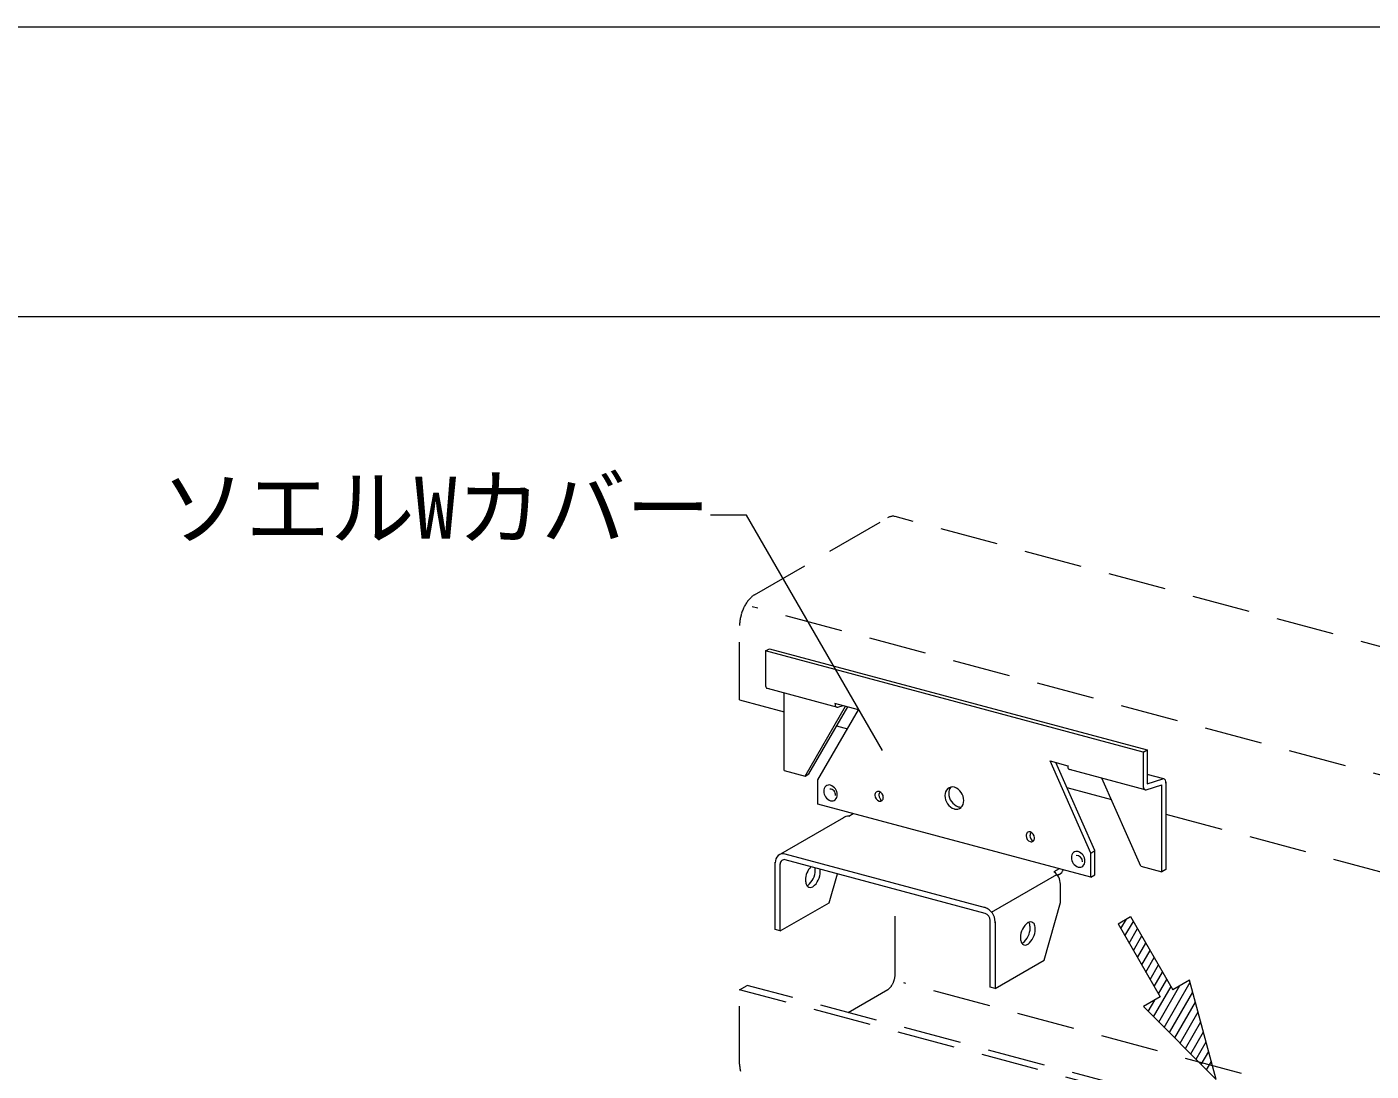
# Model space of a CAD drawing. Units: millimetres, scale not verified. Extents: x -5334 to 1950, y -1347 to 20312.
# Drawn here: x 425.8 to 704.2, y 1108.7 to 1325 of the extents above; entities that cross this region are included whole.
import ezdxf
from ezdxf.enums import TextEntityAlignment as Align

# ---------------------------------------------------------------- set-up
doc = ezdxf.new("R2010")
doc.units = ezdxf.units.MM
doc.header["$LTSCALE"] = 10
doc.linetypes.add('CHAIN1', pattern=[8, 5, -1, 1, -1])
doc.linetypes.add('DASHED1', pattern=[1.8, 1.2, -0.6])
for name, color, linetype, lineweight in [('4-6_文字', 7, 'Continuous', 18), ('4-9_躯体他', 4, 'Continuous', 9), ('4-B_補強金具・金具・その他', 3, 'Continuous', 18), ('F-3_野縁', 3, 'Continuous', 18)]:
    doc.layers.add(name, color=color, linetype=linetype, lineweight=lineweight)
doc.styles.add('ＭＳ ゴシック', font='')
doc.styles.get('ＭＳ ゴシック').set_extended_font_data('MS Gothic')

msp = doc.modelspace()

# ---------------------------------------------------------------- linework, layer by layer
at = {"layer": '4-6_文字'}
for p, q in [((574.84, 1223.9), (567.34, 1223.9)), ((603.02, 1175.11), (574.84, 1223.9)), ((651.78, 1139.24), (654.38, 1140.74)), ((651.78, 1139.24), (660.52, 1124.1)), ((652.35, 1138.25), (653.49, 1140.23)), ((653.21, 1136.75), (654.95, 1139.75)), ((654.38, 1140.74), (663.12, 1125.6)), ((654.08, 1135.25), (655.81, 1138.25)), ((654.95, 1133.75), (656.68, 1136.75)), ((655.81, 1132.25), (657.54, 1135.25)), ((656.68, 1130.75), (658.41, 1133.75)), ((657.54, 1129.25), (659.28, 1132.25)), ((658.41, 1127.75), (660.14, 1130.75)), ((659.28, 1126.25), (661.01, 1129.25)), ((660.14, 1124.75), (661.87, 1127.75)), ((659.13, 1120.01), (662.74, 1126.25)), ((660.23, 1118.91), (664.58, 1126.45)), ((661.33, 1117.81), (666.71, 1127.14)), ((662.43, 1116.71), (667.26, 1125.09)), ((660.52, 1124.1), (657.05, 1122.1)), ((672.1, 1107.04), (657.05, 1122.1)), ((658.04, 1121.11), (659.39, 1123.45)), ((663.53, 1115.62), (667.81, 1123.04)), ((664.62, 1114.52), (668.36, 1120.99)), ((665.72, 1113.42), (668.91, 1118.94)), ((666.82, 1112.32), (669.46, 1116.89)), ((667.92, 1111.22), (670.01, 1114.84)), ((669.02, 1110.13), (670.56, 1112.79)), ((670.11, 1109.03), (671.11, 1110.74))]:
    msp.add_line(p, q, dxfattribs=at)
msp.add_lwpolyline([(672.1, 1107.04), (666.59, 1127.6), (663.12, 1125.6)], dxfattribs=at)
at = {"layer": '4-9_躯体他', "linetype": 'DASHED1'}
for p, q in [((576.5, 1207.4), (604.06, 1223.31)), ((835.4, 1162.02), (605.58, 1223.6)), ((803.18, 1144.04), (575.97, 1204.92)), ((573.39, 1185.61), (573.39, 1201.01)), ((573.39, 1185.61), (582.6, 1183.14)), ((593.48, 1180.22), (595.74, 1179.62)), ((641.17, 1167.45), (650.39, 1164.98)), ((661.65, 1161.96), (803.18, 1124.04)), ((605.61, 1128.81), (605.61, 1146.41)), ((669.96, 1099.73), (573.39, 1125.61)), ((671.32, 1100.68), (574.94, 1126.51)), ((595.88, 1120.89), (604.09, 1125.64)), ((833.84, 1066.34), (607.41, 1127.02))]:
    msp.add_line(p, q, dxfattribs=at)
msp.add_lwpolyline([(573.39, 1110.2), (573.39, 1125.61), (574.94, 1126.51)], dxfattribs=at)
at = {"layer": '4-9_躯体他'}
for centre, radius, start, end in [((605.54, 1220.74), 2.97, 114.2083, 120.0815), ((605.36, 1221.16), 2.51, 107.6446, 114.2144), ((605.24, 1221.52), 2.14, 100.3349, 107.6466), ((605.19, 1221.8), 1.86, 92.2913, 100.3297), ((605.18, 1221.99), 1.66, 83.6178, 92.2763), ((605.2, 1222.1), 1.55, 74.5273, 83.5931), ((605.2, 1222.13), 1.52, 74.4966, 74.4969), ((581.67, 1201.24), 8.18, 148.2347, 151.2234), ((581.16, 1201.55), 7.59, 145.0959, 148.2385), ((580.62, 1201.93), 6.92, 141.7603, 145.1003), ((580.07, 1202.36), 6.22, 138.1774, 141.7653), ((579.53, 1202.84), 5.5, 134.2893, 138.1833), ((579.04, 1203.35), 4.79, 130.0284, 134.296), ((578.61, 1203.86), 4.12, 125.318, 130.036), ((578.26, 1204.36), 3.51, 120.0736, 125.3261), ((582.2, 1200.83), 8.82, 167.8394, 170.6821), ((582.53, 1200.76), 9.16, 165.07, 167.8424), ((582.72, 1200.71), 9.35, 162.3399, 165.0728), ((582.77, 1200.7), 9.4, 159.6194, 162.3426), ((582.67, 1200.73), 9.3, 156.8795, 159.6222), ((582.45, 1200.83), 9.06, 154.0902, 156.8823), ((582.1, 1201), 8.68, 151.22, 154.0933), ((580.54, 1201.01), 7.15, 176.7043, 179.9736), ((581.18, 1200.97), 7.79, 173.6215, 176.7084), ((581.74, 1200.91), 8.36, 170.6788, 173.6251), ((600.92, 1128.97), 4.7, 339.6194, 342.3426), ((600.94, 1128.96), 4.68, 342.3399, 345.0729), ((601.04, 1128.93), 4.58, 345.07, 347.8424), ((601.21, 1128.9), 4.41, 347.8394, 350.6821), ((601.43, 1128.86), 4.18, 350.6788, 353.6251), ((601.71, 1128.83), 3.9, 353.6215, 356.7085), ((602.03, 1128.81), 3.58, 356.7043, 359.9736), ((603, 1127.38), 2.06, 302.0328, 310.036), ((602.78, 1127.64), 2.4, 310.0284, 314.296), ((602.54, 1127.89), 2.75, 314.2893, 318.1833), ((602.27, 1128.13), 3.11, 318.1774, 321.7653), ((601.99, 1128.35), 3.46, 321.7602, 325.1003), ((601.72, 1128.54), 3.79, 325.096, 328.2385), ((601.47, 1128.7), 4.09, 328.2347, 331.2234), ((601.25, 1128.82), 4.34, 331.22, 334.0933), ((601.08, 1128.9), 4.53, 334.0902, 336.8823), ((600.97, 1128.95), 4.65, 336.8795, 339.6222), ((579.84, 1110.21), 6.46, 179.9688, 183.4684), ((579.13, 1110.16), 5.74, 183.4628, 187.2482), ((578.42, 1110.07), 5.03, 187.2418, 191.3774), ((577.75, 1109.94), 4.34, 191.3701, 195.9296)]:
    msp.add_arc(centre, radius, start, end, dxfattribs=at)
at = {"layer": '4-B_補強金具・金具・その他'}
for p, q in [((578.75, 1195.76), (579.56, 1196.23)), ((578.75, 1195.76), (578.75, 1188.76)), ((579.56, 1196.23), (657.8, 1175.27)), ((593.75, 1184.07), (579.16, 1187.98)), ((582.6, 1170.99), (582.6, 1187.06)), ((587.75, 1170.34), (595.79, 1184.2)), ((589.61, 1169.05), (598.05, 1183.59)), ((598.05, 1183.59), (593.13, 1184.91)), ((593.77, 1184.12), (594.82, 1184.46)), ((656.99, 1174.8), (657.8, 1175.27)), ((657.8, 1175.27), (657.8, 1168.27)), ((637.69, 1172.97), (641.34, 1171.99)), ((646.12, 1153.91), (637.69, 1172.97)), ((646.93, 1154.43), (638.87, 1172.65)), ((656.99, 1174.8), (656.99, 1167.8)), ((586.94, 1169.82), (587.75, 1170.34)), ((657.4, 1167.02), (641.75, 1171.21)), ((656.49, 1151.19), (648.42, 1169.42)), ((661.25, 1169.28), (657.8, 1170.2)), ((657.8, 1168.27), (661.02, 1169.29)), ((589.61, 1164.05), (589.61, 1169.05)), ((657.62, 1167.01), (660.84, 1168.03)), ((660.84, 1150.02), (660.84, 1168.03)), ((661.65, 1168.6), (661.65, 1150.49)), ((646.12, 1148.91), (589.61, 1164.05)), ((594.89, 1161.2), (581.38, 1153.4)), ((596.02, 1161.57), (596.93, 1162.09)), ((582.74, 1153.73), (624.24, 1142.61)), ((646.93, 1149.38), (646.93, 1154.43)), ((580.77, 1138.06), (580.77, 1152.04)), ((581.81, 1137.78), (581.81, 1151.67)), ((624.24, 1141.41), (582.8, 1152.52)), ((639.6, 1150.66), (638.5, 1150.02)), ((656.49, 1151.19), (660.84, 1150.02)), ((661.65, 1150.49), (660.84, 1150.02)), ((591.95, 1143.63), (593.64, 1149.61)), ((625.58, 1141.68), (639.09, 1149.48)), ((639.6, 1149.46), (639.26, 1149.26)), ((639.83, 1143.66), (639.83, 1147.46)), ((646.12, 1148.91), (646.93, 1149.38)), ((581.81, 1137.78), (591.95, 1143.63)), ((636.46, 1131.71), (639.83, 1143.66)), ((626.32, 1139.66), (626.32, 1139.45)), ((626.32, 1139.66), (626.32, 1125.86)), ((581.81, 1137.78), (580.77, 1138.06)), ((626.32, 1125.86), (636.46, 1131.71))]:
    msp.add_line(p, q, dxfattribs=at)
at = {"layer": '4-B_補強金具・金具・その他', "linetype": 'CHAIN1'}
msp.add_line((657.8, 1169.7), (657.8, 1168.27), dxfattribs=at)
at = {"layer": '4-B_補強金具・金具・その他'}
for points in [[(656.99, 1174.8), (618.19, 1185.19), (578.75, 1195.76)], [(582.6, 1170.99), (586.94, 1169.82), (595.35, 1184.31)], [(646.12, 1148.91), (646.12, 1153.91), (646.93, 1154.43)], [(626.32, 1125.86), (625.28, 1126.14), (625.28, 1139.94)]]:
    msp.add_lwpolyline(points, dxfattribs=at)
for centre, radius, start, end in [((580.2, 1188.76), 1.45, 179.2941, 196.6467), ((579.46, 1188.56), 0.685, 198.6253, 226.3725), ((579.29, 1188.46), 0.493, 232.382, 255), ((579.29, 1188.46), 0.493, 303.3574, 303.5437), ((578.29, 1189.69), 2.08, 307.58517, 307.58519), ((594.59, 1184.91), 1.45, 179.2941, 196.6467), ((593.85, 1184.71), 0.685, 198.6253, 226.3725), ((593.67, 1184.6), 0.493, 232.382, 280.6676), ((593.67, 1184.6), 0.493, 303.3574, 303.5437), ((592.68, 1185.84), 2.08, 307.58517, 307.58519), ((642.79, 1171.99), 1.45, 179.2941, 196.6467), ((642.05, 1171.79), 0.685, 198.6253, 226.3725), ((641.88, 1171.69), 0.493, 232.382, 255), ((641.88, 1171.69), 0.493, 303.3574, 303.5437), ((640.88, 1172.92), 2.08, 307.58517, 307.58519), ((661.11, 1168.78), 0.522, 54.6472, 121.2786), ((592.17, 1166.78), 1.34, 134.0753, 182.4854), ((592.93, 1166.73), 2.1, 180.0176, 250.357), ((591.92, 1166.96), 1.04, 72.8645, 130.6694), ((592.1, 1166.02), 1.15, 351.1044, 91.0353), ((591.52, 1165.98), 2.1, 0.0176, 70.357), ((602.26, 1165.92), 0.839, 134.0753, 182.4854), ((602.1, 1166.03), 0.65, 72.8645, 130.6694), ((603.07, 1165.92), 0.839, 134.0753, 182.4854), ((601.85, 1165.42), 1.31, 0.0176, 70.357), ((602.91, 1166.03), 0.65, 127.4304, 130.6694), ((617.8, 1165.89), 1.89, 134.0753, 182.4854), ((617.44, 1166.13), 1.46, 72.8645, 130.6694), ((618.61, 1166.35), 1.89, 139.9198, 182.4854), ((616.88, 1164.76), 2.95, 0.0176, 70.357), ((658.44, 1167.8), 1.45, 179.2941, 196.6467), ((657.7, 1167.6), 0.685, 198.6253, 226.3725), ((657.53, 1167.49), 0.493, 232.382, 280.6676), ((657.53, 1167.49), 0.493, 303.3574, 303.5437), ((656.53, 1168.73), 2.08, 307.58517, 307.58519), ((662.11, 1167.58), 2.08, 127.58517, 127.58519), ((659.57, 1168.47), 2.08, 307.58517, 307.58519), ((661.2, 1168.84), 0.414, 17.6567, 59.4124), ((659.75, 1168.52), 1.9, 359.0205, 13.6498), ((659.57, 1168.47), 2.08, 358.0009, 0.578), ((592.53, 1165.74), 1.04, 252.9537, 310.7594), ((592.3, 1165.91), 1.32, 313.5881, 2.9726), ((602.73, 1165.89), 1.31, 180.0176, 250.357), ((603.54, 1165.89), 1.31, 180.0176, 239.508), ((602.48, 1165.27), 0.648, 252.9537, 310.7594), ((602.34, 1165.38), 0.823, 313.5881, 2.9726), ((618.86, 1165.81), 2.95, 180.0176, 250.357), ((619.67, 1166.27), 2.95, 180.0176, 250.357), ((617.97, 1164.66), 1.85, 313.5881, 2.9726), ((595.91, 1160.01), 1.56, 85.7214, 130.6694), ((618.3, 1164.42), 1.46, 252.9537, 310.7594), ((619.11, 1164.89), 1.46, 252.9537, 280.8278), ((633.56, 1157.54), 0.839, 134.0753, 182.4854), ((633.4, 1157.65), 0.65, 72.8645, 130.6694), ((634.37, 1157.54), 0.839, 134.0753, 182.4854), ((633.15, 1157.04), 1.31, 0.0176, 70.357), ((634.21, 1157.65), 0.65, 127.4304, 130.6694), ((634.03, 1157.5), 1.31, 180.0176, 250.357), ((634.84, 1157.5), 1.31, 180.0176, 239.508), ((633.78, 1156.89), 0.648, 252.9537, 310.7594), ((633.63, 1156.99), 0.823, 313.5881, 2.9726), ((582.78, 1151.95), 2.01, 134.0753, 182.4854), ((582.4, 1152.21), 1.56, 72.8645, 130.6694), ((643.46, 1153.04), 1.34, 134.0753, 182.4854), ((644.22, 1152.98), 2.1, 180.0176, 250.357), ((643.21, 1153.22), 1.04, 72.8645, 130.6694), ((643.08, 1152.06), 1.35, 1.7586, 89.902), ((642.81, 1152.24), 2.1, 0.0176, 70.357), ((583.91, 1151.86), 3.14, 180.0176, 180.0189), ((579.78, 1151.81), 0.988, 357.0274, 2.9726), ((582.82, 1151.63), 1.01, 134.0753, 182.4854), ((582.63, 1151.76), 0.78, 72.8645, 130.6694), ((590.95, 1148.34), 3.9, 135.4248, 180.578), ((585.15, 1150.3), 3.9, 307.5852, 0.578), ((590.95, 1148.34), 3.9, 127.58517, 127.58518), ((586.19, 1150.02), 3.9, 307.5852, 0.578), ((585.48, 1150.4), 3.56, 359.0205, 7.2927), ((586.53, 1150.12), 3.56, 359.0205, 7.2927), ((636.69, 1147.45), 3.14, 0.0176, 54.8071), ((638.76, 1151.04), 1.79, 297.9483, 340.0742), ((643.82, 1152), 1.04, 252.9537, 310.7594), ((643.59, 1152.17), 1.32, 313.5881, 2.9726), ((589.78, 1148.27), 2.73, 179.2941, 196.6467), ((588.38, 1147.9), 1.28, 198.6253, 226.3725), ((587.01, 1147.98), 0.924, 291.734, 303.5437), ((637.86, 1147.35), 1.98, 357.0274, 2.9726), ((588.06, 1147.7), 0.924, 232.382, 303.5437), ((623.78, 1141.12), 1.56, 72.8645, 77.1354), ((624.01, 1140.67), 0.78, 72.8645, 77.1355), ((623.18, 1139.65), 3.14, 0.0176, 70.357), ((623.71, 1139.93), 1.57, 0.0176, 70.357), ((624.29, 1139.88), 0.988, 357.0274, 2.9726), ((624.35, 1139.55), 1.98, 357.0274, 2.9726), ((635.46, 1136.42), 3.9, 127.5852, 180.578), ((633.59, 1138.67), 0.979, 54.6472, 121.2786), ((632.71, 1139.08), 0.777, 17.6567, 42.3534), ((629.99, 1138.47), 3.56, 359.0205, 13.6498), ((633.76, 1138.8), 0.777, 17.6567, 59.4124), ((631.04, 1138.19), 3.56, 359.0205, 13.6498), ((634.29, 1136.34), 2.73, 179.2941, 196.6467), ((629.66, 1138.37), 3.9, 307.5852, 0.578), ((630.7, 1138.09), 3.9, 307.5852, 0.578), ((632.89, 1135.97), 1.28, 198.6253, 226.3725), ((631.52, 1136.06), 0.924, 291.734, 303.5437), ((632.57, 1135.78), 0.924, 232.382, 303.5437)]:
    msp.add_arc(centre, radius, start, end, dxfattribs=at)
at = {"layer": 'F-3_野縁'}
for p, q in [((-1950, 1325), (1950, 1325)), ((20, 1265), (1910, 1265))]:
    msp.add_line(p, q, dxfattribs=at)

# ---------------------------------------------------------------- texts
at = {"layer": '4-6_文字', "style": 'ＭＳ ゴシック'}
msp.add_text('ソエルWカバー', height=12.83, dxfattribs=at).set_placement((453.59, 1215.15), align=Align.BOTTOM_LEFT)

doc.saveas('drawing.dxf')
